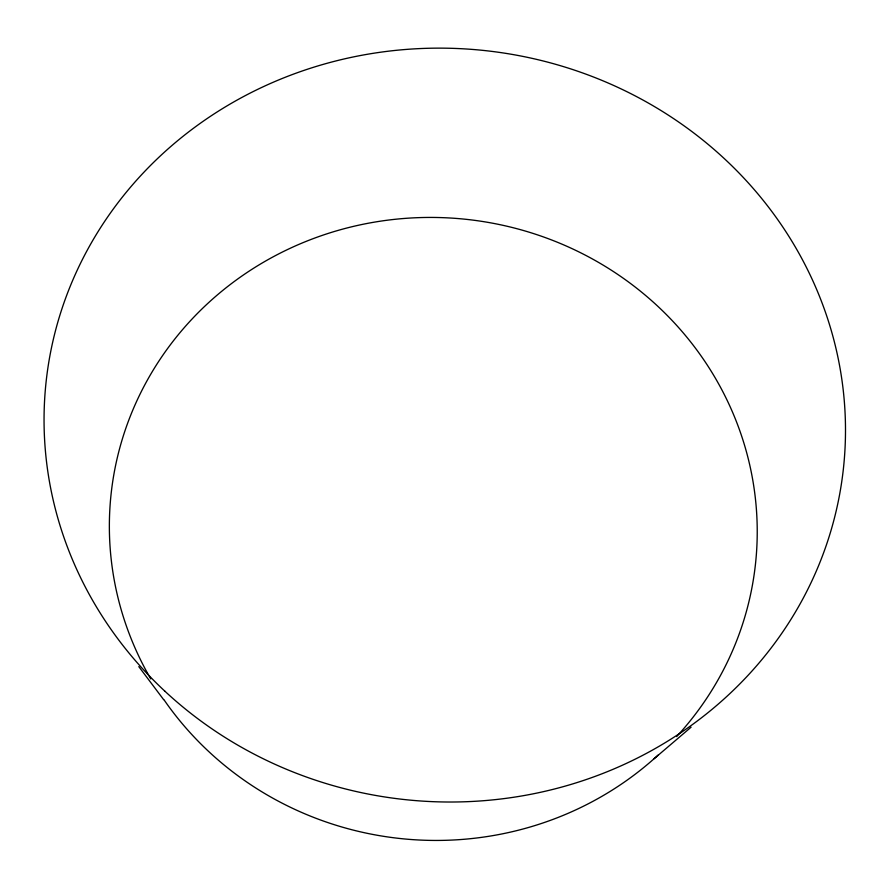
<?xml version="1.0" encoding="UTF-8"?>
<svg xmlns="http://www.w3.org/2000/svg" width="889" height="889" viewBox="0 0 889 889"><rect width="100%" height="100%" fill="white"/><g stroke="black" fill="none" stroke-linecap="round" stroke-linejoin="round"><path stroke-width="1.33" d="M654.093 758.728L691.097 727.169M138.806 666.617L163.62 699.621M150.752 678.918A324.085 311.35 6.3 0 1 244.019 274.557A324.085 311.35 6.3 0 1 673.162 321.607A324.085 311.35 6.3 0 1 676.651 736.581M658.171 755.039A324.085 311.35 6.3 0 1 164.02 699.821M164.887 691.209A401.006 376.636 6.3 0 0 833.071 523.199A401.006 376.636 6.3 0 0 336.364 60.83A401.006 376.636 6.3 0 0 164.887 691.209"/></g></svg>
